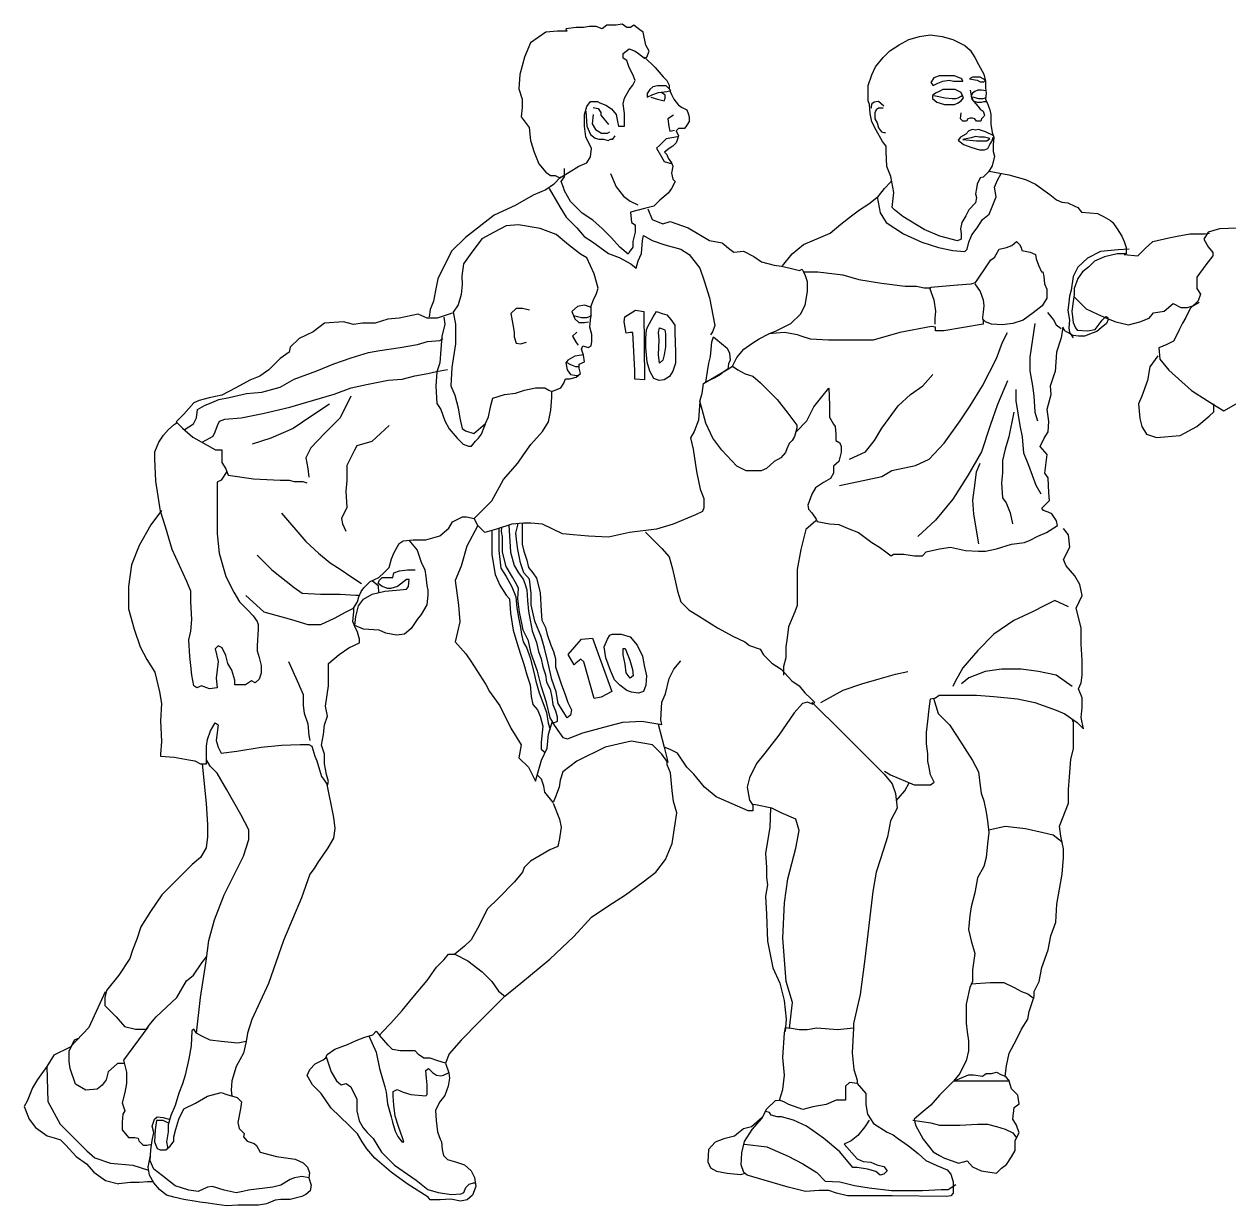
# Model space of a CAD drawing. Header units: millimetres. Extents: x 189 to 474, y 131 to 318.
# Drawn here: x 189.4 to 376.7, y 134 to 317.7 of the extents above; entities that cross this region are included whole.
import ezdxf

# ---------------------------------------------------------------- set-up
doc = ezdxf.new("R2010")
doc.units = ezdxf.units.MM

msp = doc.modelspace()

# ---------------------------------------------------------------- linework, layer by layer
for p, q in [((307.75, 161.75), (308.37, 161.67)), ((341.94, 154.23), (342.53, 153.44))]:
    msp.add_line(p, q)
for points in [[(281.82, 301.86), (282.74, 301.86), (282.74, 303.87), (282.55, 305.33), (282.74, 306.24), (283.47, 307.52), (284.02, 308.25), (284.38, 308.98), (284.02, 309.89), (283.47, 310.99), (283.1, 312.09), (282.55, 312.45), (282.55, 313.18), (283.47, 313.91), (284.38, 313.55), (284.93, 313.18), (285.84, 312.45), (286.21, 312.63), (286.58, 313.55), (286.03, 314.46), (285.66, 316.47), (285.11, 316.83), (284.2, 317.56), (283.65, 317.2), (283.1, 317.2), (282.37, 317.75), (281.46, 317.56), (280, 317.56), (279.27, 317.02), (278.35, 317.38), (277.26, 317.38), (276.34, 317.2), (275.24, 317.2), (273.6, 317.02), (273.78, 316.65), (272.32, 316.65), (270.49, 316.47), (268.12, 314.82), (267.2, 312.63), (266.47, 309.89), (266.29, 307.7), (266.84, 306.06), (266.84, 304.78), (266.66, 303.32), (267.93, 301.68), (268.12, 299.67), (268.67, 297.84), (269.4, 296.02), (270.49, 294.74), (271.22, 294.19), (271.96, 294.19), (272.69, 293.83), (274.15, 294.74), (275.61, 295.65), (276.89, 296.2), (277.44, 297.11), (277.62, 298.39), (276.71, 300.22), (276.52, 301.86), (276.52, 303.69), (276.89, 304.96), (277.44, 305.7), (278.53, 305.7), (278.9, 305.51), (279.81, 305.15), (280.73, 304.6), (281.46, 303.69), (281.64, 302.59)], [(334.5, 284.06), (331.79, 284.77), (329.32, 285.83), (326.02, 287.83), (324.72, 288.89), (324.37, 289.24), (324.6, 291.59), (324.13, 294.06), (323.54, 295.6), (323.43, 297.95), (323.43, 298.77), (322.84, 299.48), (321.89, 301.24), (321.19, 302.54), (320.95, 303.83), (320.83, 305.25), (320.6, 305.83), (320.6, 308.19), (321.19, 309.84), (321.78, 311.13), (322.96, 312.54), (324.02, 313.6), (325.43, 314.54), (326.96, 315.37), (328.61, 315.84), (330.26, 316.07), (332.14, 315.84), (333.79, 315.37), (335.68, 314.43), (336.5, 313.72), (337.21, 312.54), (337.8, 311.48), (338.62, 309.95), (338.86, 308.89), (338.86, 307.84), (338.98, 307.01), (338.86, 306.07), (339.21, 305.25), (339.57, 304.42), (339.68, 303.72), (339.68, 302.19), (339.92, 300.89), (340.16, 300.19), (340.04, 299.01), (340.04, 297.95), (340.27, 297.24), (339.92, 295.71), (339.33, 294.77), (338.51, 293.95), (338.03, 293.83), (337.56, 292.89), (337.45, 292.18), (337.33, 291.36), (337.45, 290.77), (337.33, 289.95), (336.27, 288.89), (335.8, 287.94), (335.21, 286.89), (334.97, 285.94), (335.09, 285.12), (335.09, 284.3)], [(335.21, 309.25), (334.03, 309.72), (332.26, 309.72), (331.67, 309.72), (330.85, 309.37), (330.38, 308.66), (330.73, 308.19), (331.44, 308.54), (332.26, 308.89), (333.2, 309.01), (333.91, 308.89), (334.5, 308.89), (335.33, 308.89)], [(338.86, 309.01), (338.03, 309.48), (336.86, 309.48), (336.39, 309.25), (336.97, 309.13), (337.56, 309.01), (338.03, 308.78), (338.62, 308.78)], [(335.09, 307.13), (334.15, 307.6), (333.09, 307.6), (332.26, 307.6), (331.67, 307.25), (331.08, 307.01), (330.61, 306.66), (330.61, 306.19), (331.32, 305.6), (332.5, 305.25), (333.32, 305.25), (334.03, 305.25), (334.5, 305.48), (335.09, 305.83), (335.44, 306.31)], [(335.33, 299.83), (337.45, 299.6), (338.62, 299.6), (339.09, 299.6), (339.57, 299.95), (338.74, 300.19), (337.92, 300.19), (337.33, 300.3), (336.62, 300.07), (336.15, 299.95)], [(310.7, 279.23), (312.82, 279.23), (316.71, 278.76), (319.19, 278.06), (322.72, 277.47), (326.37, 277), (328.14, 277), (329.32, 276.76), (330.38, 276.76), (330.38, 276.88), (334.5, 277.23), (336.62, 277.35), (337.33, 277.59), (337.56, 277.94), (339.09, 280.18), (339.68, 281.12), (340.27, 281.47), (340.51, 281.94), (340.98, 282.77), (342.16, 283), (342.98, 283.35), (343.69, 283.94), (344.16, 283.47), (344.4, 283), (344.51, 282.53), (345.81, 282.3), (346.63, 281.94), (346.75, 281.24), (347.11, 280.29), (347.58, 279.23), (347.81, 279.23), (347.93, 278.53), (348.05, 277.35), (348.4, 276.53), (348.4, 275.12), (347.69, 273.94), (346.28, 272.88), (344.75, 271.7), (343.1, 271.23), (341.45, 271), (339.8, 271.11), (338.86, 271.47), (338.51, 271.82), (338.51, 271.11), (332.38, 270.05), (331.08, 270.05), (331.08, 270.64), (330.49, 270.76), (325.55, 269.82), (321.42, 268.64), (319.54, 268.64), (314.47, 268.64), (311.65, 268.76), (310.23, 269.23), (309.64, 269.47), (307.64, 269.82), (306.34, 269.7), (305.17, 269.58), (306.34, 270.05), (308.58, 271.23), (310.11, 272.64), (310.82, 274.06), (311.17, 276.17), (311.17, 277.7), (310.82, 278.76), (310.59, 279.23)], [(282.79, 272.26), (284.43, 273.28), (285.75, 273.08), (285.85, 262.47), (284.32, 262.57), (284.32, 263.9), (284.02, 269.81), (283.61, 269.81), (283, 269.71), (282.69, 271.45)], [(286.36, 270.73), (287.18, 272.26), (287.69, 273.08), (288.61, 272.77), (289.32, 272.57), (289.94, 271.85), (290.55, 270.94), (290.55, 269.81), (290.65, 266.75), (290.65, 265.02), (290.24, 263.8), (289.73, 262.98), (288.92, 262.47), (288.1, 262.37), (287.28, 262.68), (286.67, 263.8), (286.26, 265.22), (286.06, 267.47), (286.06, 268.9), (286.16, 270.22)], [(288.51, 270.43), (289.02, 270.22), (289.12, 269.61), (289.12, 267.57), (288.92, 266.35), (288.71, 265.53), (288.2, 265.02), (288, 266.35), (288.1, 268.69), (288, 269.81), (288.2, 270.53)], [(296.92, 268.81), (298.69, 267.39), (299.04, 266.57), (299.16, 265.51), (298.92, 264.92), (298.8, 264.1), (298.22, 263.75), (297.51, 263.16), (296.68, 262.69), (295.86, 262.33), (295.39, 262.1), (295.62, 263.75), (295.86, 265.04), (296.1, 266.1), (296.21, 267.16), (296.33, 268.34), (296.57, 269.16)], [(298.8, 264.1), (299.51, 264.57), (300.34, 263.98), (301.51, 263.39), (302.69, 263.04), (303.87, 261.98), (306.46, 259.39), (308.11, 257.27), (309.53, 255.39), (309.53, 254.92), (309.17, 253.62), (308.82, 253.04), (308.35, 252.56), (307.99, 251.74), (307.76, 251.15), (307.05, 250.33), (305.99, 249.74), (304.81, 248.68), (303.99, 248.33), (302.93, 248.33), (301.63, 248.33), (300.22, 249.03), (297.86, 251.51), (296.45, 253.39), (295.39, 255.74), (294.8, 257.86), (294.45, 259.16), (294.8, 260.33), (295.03, 261.86)], [(273.97, 219.77), (276.05, 222.12), (277.76, 222.3), (280.74, 214), (279.12, 213.1), (278.03, 212.92), (276.41, 218.6), (275.96, 219.05), (275.15, 218.42), (274.88, 218.15)], [(280.83, 222.93), (282.19, 222.93), (283.63, 222.48), (284.71, 221.21), (285.53, 219.5), (285.8, 218.06), (286.16, 216.43), (286.07, 214.99), (285.71, 214), (284.89, 213.73), (283.81, 213.91), (283.09, 214.18), (282.01, 214.99), (281.19, 215.8), (280.56, 217.25), (279.84, 219.23), (279.57, 220.94), (280.11, 222.12), (280.47, 222.75)], [(282.82, 220.67), (283.54, 218.87), (283.99, 217.43), (284.08, 216.43), (283.63, 216.07), (283, 216.88), (282.82, 218.24), (282.55, 219.68), (282.55, 220.67)], [(333.88, 153.44), (331.72, 151.28), (330.35, 149.71), (329.17, 148.73), (327.79, 147.55), (327.99, 146.57), (329.17, 144.41), (329.95, 143.43), (330.74, 142.45), (331.72, 141.86), (332.51, 141.47), (333.69, 141.07), (334.67, 140.68), (335.45, 140.88), (336.04, 141.07), (336.83, 140.09), (338.2, 139.5), (340.56, 139.11), (341.35, 139.9), (342.13, 140.48), (342.92, 141.66), (343.51, 142.64), (343.51, 144.21), (344.1, 145.39), (343.71, 146.57), (343.12, 147.55), (343.31, 149.32), (344.1, 149.91), (343.9, 151.28), (342.92, 152.26), (342.53, 153.44)]]:
    msp.add_lwpolyline(points, close=True)
for points in [[(285.84, 312.63), (287.49, 310.99), (288.77, 309.53), (289.32, 308.98), (289.68, 308.25), (289.68, 307.65)], [(289.76, 307.37), (290.05, 306.79), (290.41, 306.06), (291.14, 305.15), (291.69, 304.78), (292.42, 304.42), (292.61, 303.87), (292.79, 303.32), (292.79, 302.59), (292.42, 302.04), (292.06, 301.5), (291.14, 301.5), (290.78, 301.13), (291.14, 300.4), (290.96, 299.85), (290.78, 299.3), (290.23, 298.76), (289.68, 298.39), (288.95, 297.84), (289.32, 297.48), (289.5, 296.93), (290.05, 296.2), (290.23, 295.65), (290.05, 294.56), (290.23, 293.64), (290.6, 293.28), (290.05, 292.18), (289.5, 291.45), (288.22, 290.36), (287.31, 289.45), (285.84, 289.08), (283.65, 288.53), (283.83, 286.89), (284.38, 286.52), (284.38, 285.43), (284.02, 283.97), (284.02, 283.05), (283.47, 282.32), (283.29, 281.96), (282.01, 283.05), (280.73, 284.52), (279.27, 285.98), (277.8, 287.25), (276.16, 288.35), (274.33, 290.18), (273.42, 291.82), (273.23, 292.37), (272.87, 293.28), (273.42, 294.01), (273.42, 295.29)], [(289.19, 308.14), (287.87, 308.14), (287.13, 308), (286.69, 307.56), (286.25, 306.97), (286.25, 306.38), (287.13, 306.82), (288.02, 307.12), (289.34, 307.26), (289.92, 307.41), (289.19, 308.14)], [(336.5, 307.48), (336.74, 306.07), (337.68, 305.01), (338.03, 304.54), (338.51, 304.19), (338.74, 303.6), (338.62, 303.36), (338.27, 303.01), (338.15, 302.66), (337.8, 302.66), (337.45, 302.66), (337.21, 303.01), (336.86, 303.13), (336.5, 303.13), (336.15, 303.01), (335.91, 302.66), (335.33, 302.66), (334.97, 303.01), (335.09, 303.95)], [(338.98, 307.36), (338.27, 307.48), (337.68, 307.48), (337.21, 307.25), (336.86, 307.01), (336.62, 306.54), (336.97, 305.83), (337.56, 305.6), (338.27, 305.6), (338.62, 305.72), (339.09, 305.72)], [(286.84, 306.38), (287.87, 306.09), (288.9, 305.8), (289.04, 306.24), (289.04, 306.68), (288.46, 307.12)], [(323.07, 305.01), (322.25, 305.72), (321.54, 305.6), (321.19, 305.36), (321.07, 305.01), (321.07, 304.66)], [(330.85, 306.66), (332.62, 306.31), (333.68, 306.19), (334.26, 306.19), (334.62, 306.31), (335.09, 306.54), (335.28, 306.68)], [(336.86, 306.42), (337.8, 306.19), (338.15, 306.19), (338.51, 306.19), (338.86, 306.31), (338.89, 306.32)], [(276.71, 304.23), (276.89, 301.86), (277.44, 300.58), (278.17, 300.04), (278.72, 299.85), (279.45, 299.85), (280.18, 299.67), (280.54, 299.85), (280.91, 299.85), (281.28, 300.4)], [(277.88, 303.72), (277.69, 302.26), (278.24, 301.35), (279.15, 300.8), (280.07, 300.8), (280.43, 300.98)], [(277.88, 304.77), (278.62, 304.62), (279.06, 304.03), (279.06, 303.59), (279.5, 303.01), (279.79, 302.71), (280.23, 302.13)], [(290.37, 303.59), (289.48, 303.01), (289.63, 301.83), (289.78, 301.1), (290.51, 301.25)], [(322.96, 304.66), (322.25, 304.66), (321.89, 304.42), (321.66, 303.95), (321.66, 303.01), (322.01, 302.42), (322.25, 301.6), (322.72, 301.01), (323.07, 300.89), (323.31, 300.89)], [(290.95, 300.22), (289.19, 299.93), (288.16, 298.9), (287.72, 298.46), (288.46, 297.14), (288.9, 296.41), (289.78, 296.11), (290.08, 296.11)], [(340.04, 300.42), (338.86, 301.01), (337.8, 301.36), (337.33, 301.24), (336.86, 301.36), (336.27, 301.13), (335.8, 300.66), (334.97, 300.19), (334.62, 299.71), (335.44, 299.01), (336.74, 298.54), (337.92, 298.18), (338.74, 298.18), (339.21, 298.42), (339.57, 299.01), (339.92, 299.6), (340.04, 300.19)], [(280.53, 294.5), (281.41, 292.45), (282.58, 290.98), (283.61, 290.24), (284.79, 289.66)], [(322.01, 290.89), (322.48, 288.42), (323.43, 286.89), (326.14, 285.12), (328.96, 283.83), (331.56, 283), (333.79, 282.53), (335.68, 282.41), (336.03, 282.77), (336.27, 283.83), (336.74, 285), (337.56, 286.06), (338.39, 287.36), (339.45, 288.18), (339.92, 289.36), (340.51, 290.89), (340.27, 292.42), (340.74, 293.48), (341.33, 294.54)], [(339.45, 294.89), (342.51, 294.3), (345.1, 293.59), (346.63, 292.89), (347.58, 292.18), (348.87, 291.24), (349.93, 290.42), (350.76, 290.06), (351.7, 289.95), (352.76, 289.47), (353.23, 289.24), (353.82, 288.53), (355.12, 288.42), (356.29, 288.3), (357.24, 287.83), (358.3, 287.24), (358.65, 286.89), (359.36, 285.94), (360.06, 284.77), (360.42, 283.94), (360.77, 283), (360.77, 282.06), (359.36, 282.06), (357.36, 281.59), (355.82, 280.88), (354.88, 279.94), (353.94, 279.23), (353.23, 278.18), (352.64, 276.65), (352.64, 275.7), (352.53, 274.64), (352.29, 273.11), (352.53, 271.35), (352.88, 270.53), (353.11, 270.17), (354.76, 270.05), (355.94, 270.29), (356.41, 270.88), (357, 271.7), (357.59, 272.29), (357.83, 272.17), (357.94, 271.82), (357.71, 271.23), (356.88, 270.53), (356.18, 269.94), (355.47, 269.7), (354.29, 269.23), (353.35, 269.23), (352.53, 269.35), (351.23, 270.05), (350.88, 270.64), (350.64, 269), (349.93, 266.76), (349.7, 263.7)], [(272.83, 293.98), (271.68, 292.83), (270.52, 292), (268.54, 291.18), (265.74, 289.53), (262.44, 288.04), (257.98, 284.58), (255.84, 282.44), (253.69, 278.15), (253.36, 276.34), (253.03, 274.69), (252.53, 273.37), (252.37, 272.22)], [(307.29, 280.18), (308.82, 282.06), (310.59, 283.47), (313.29, 284.65), (314.71, 285.24), (316.36, 286.65), (318.01, 287.94), (319.3, 288.89), (320.72, 289.83), (322.25, 291), (323.19, 292.18), (324.13, 293.24), (324.26, 293.41)], [(271.02, 292.17), (272.67, 289.36), (273.66, 287.71), (275.31, 286.07), (276.46, 284.75), (277.78, 283.92), (280.26, 282.11), (281.91, 281.45), (283.73, 280.46), (284.55, 279.8), (284.88, 280.95), (285.38, 282.11), (285.54, 284.09), (285.71, 284.91), (287.03, 284.09), (289.01, 283.43), (291.48, 282.77), (292.8, 281.94), (294.45, 279.8), (295.11, 277.82), (295.94, 275.18), (296.76, 270.9), (296.43, 269.91), (296.09, 269.47)], [(286.37, 289.03), (287.03, 287.38), (288.68, 286.72), (289.83, 287.05), (292.64, 286.07), (294.29, 285.08), (295.94, 284.09), (297.92, 283.76), (298.91, 282.93), (299.73, 282.27), (301.22, 282.44), (302.87, 281.61), (304.02, 280.79), (306, 280.29), (307.16, 280.13), (308.48, 279.8), (309.96, 279.47), (310.37, 279.67), (310.59, 279.23)], [(294.45, 259.16), (294.24, 256.19), (293.58, 254.44), (293, 253.44), (293.4, 251.69), (293.95, 248.22), (294.5, 245.48), (295.05, 244.01), (295.05, 242.55), (294.86, 242), (293.77, 241.45), (290.29, 239.99), (287.73, 239.26), (283.52, 238.71), (280.22, 237.98), (277.11, 238.16), (274.73, 238.34), (273.08, 238.53), (269.97, 239.99), (268.14, 240.17), (267.05, 240.17), (265.21, 239.99), (262.84, 239.26), (261.01, 238.71), (259.91, 239.81), (259.36, 240.9), (260.46, 242), (262.1, 243.65), (263.93, 246.94), (266.13, 249.5), (267.05, 250.78), (268.14, 252.42), (269.97, 254.43), (270.89, 255.9), (271.25, 257.73), (271.44, 259.74), (271.44, 260.65), (272.83, 261.21), (273.3, 261.92), (273.54, 262.63), (274.25, 262.63), (275.19, 262.87), (275.9, 263.46), (275.66, 264.28), (275.66, 264.87), (276.49, 265.23), (276.37, 266.29), (276.02, 267.23), (276.25, 267.71), (277.08, 267.47), (277.55, 267.71), (277.67, 268.41), (277.67, 269.48), (277.32, 270.66), (277.55, 272.78), (277.55, 273.96), (277.91, 274.91), (278.38, 275.85), (278.62, 276.68), (278.03, 278.92), (276.85, 281.4), (275.9, 281.99), (274.01, 283.41), (272.12, 285.06), (269.64, 286), (266.24, 286.56), (264.34, 286.37), (262.44, 285.42), (260.54, 284.37), (258.74, 281.91), (257.7, 280.49), (257.41, 278.59), (257.51, 277.26), (257.32, 275.74), (256.84, 274.13), (256.08, 272.99), (256.46, 271.1), (256.46, 268.06), (255.89, 264.36), (255.7, 261.52), (256.37, 260.09), (256.84, 258.1), (257.13, 256.49), (257.51, 254.88), (257.98, 254.5), (259.31, 254.12), (261.11, 255.64), (261.59, 256.68), (261.97, 258.48), (262.25, 259.62), (264.06, 260.19), (265.77, 260.38), (267.19, 260.85), (268.9, 261.23), (270.32, 261.23), (270.99, 260.85), (271.44, 260.65)], [(360.42, 281.94), (362.54, 281.71), (363.72, 282.88), (364.89, 283.94), (367.37, 284.53), (368.66, 284.77), (370.67, 285.12), (372.91, 285.12), (373.73, 285.24)], [(379.44, 286.08), (375.26, 285.91), (373.51, 285.38), (372.81, 284.34), (373.51, 283.12), (374.21, 282.24), (374.21, 281.72), (373.16, 280.33), (371.76, 278.41), (371.76, 276.66), (372.29, 275.79), (371.94, 274.74), (370.72, 273.52), (370.02, 272.13), (369.49, 271.26), (368.97, 270.21), (368.45, 269.16), (368.1, 268.47), (367.05, 267.94), (365.83, 267.42), (366, 265.67), (367.4, 263.93), (370.89, 260.79), (373.33, 259.22), (374.73, 258.35), (375.95, 257.65), (377.87, 258.7)], [(361.24, 282.77), (359.48, 282.65), (356.77, 282.41), (354.76, 281.35), (353.23, 279.94), (352.53, 278.53), (352.17, 276.41), (351.94, 275.47), (351.82, 274.53), (351.7, 273.23), (351.94, 271.7), (351.82, 270.53), (351.94, 269.82), (352.53, 269)], [(337.21, 277.35), (338.03, 276.17), (338.51, 274.88), (338.62, 273.94), (338.51, 273), (338.39, 272.17), (338.39, 271.82)], [(330.14, 276.76), (330.85, 274.88), (331.08, 273.11), (330.97, 272.06), (330.97, 271.11)], [(267.97, 273.26), (266.86, 273.56), (265.86, 273.56), (265.05, 272.76), (265.35, 271.05), (265.56, 269.84), (265.56, 269.13), (265.86, 268.13), (266.56, 268.03), (267.47, 268.33)], [(277.44, 273.76), (276.53, 274.06), (275.43, 273.86), (274.52, 273.06), (275.02, 271.95), (275.63, 271.35), (276.53, 271.35), (277.14, 271.45)], [(352.64, 275.35), (354.53, 273.47), (356.29, 272.64), (357.71, 272.06), (359.12, 271.47), (361.12, 271), (362.89, 271.47), (364.31, 272.06), (365.01, 272.88), (366.66, 273.11), (368.08, 274.29), (369.25, 273.7), (370.31, 273.7), (371.14, 273.94), (372.08, 274.53)], [(255.95, 272.8), (253.61, 272.05), (252.04, 272.05), (250.66, 272.65), (247.7, 272.05), (245.93, 271.86), (243.96, 271.27), (241.99, 271.27), (240.61, 271.07), (239.03, 271.46), (236.08, 271.27), (234.3, 269.89), (232.14, 268.9), (230.76, 267.53), (230.56, 266.74), (229.18, 265.75), (227.41, 263.98), (226.03, 263), (224.45, 262.41), (222.28, 261.23), (220.11, 260.05), (218.14, 259.65), (216.57, 259.26), (215.78, 258.86), (214.2, 257.09), (213.02, 255.91), (214.01, 254.93), (215.58, 253.55), (217.36, 252.56), (219.13, 251.58), (220.11, 251.58), (220.11, 249.61), (220.71, 248.63), (221.1, 247.64), (225.04, 247.05), (229.18, 246.85), (230.56, 246.85), (231.35, 246.66), (232.73, 246.66), (233.32, 246.46)], [(254.65, 272.21), (254.81, 271.11), (254.33, 269.21), (254.17, 267.15), (254.01, 265.09), (253.54, 263.67), (253.38, 261.46), (253.54, 258.77), (254.17, 257.82), (254.81, 256.08), (255.44, 254.81), (256.71, 253.39), (257.66, 252.44), (258.45, 252.12), (258.92, 252.12), (259.56, 252.91), (260.03, 253.39), (260.51, 254.02), (260.82, 254.81), (261.09, 255.62)], [(274.79, 272.46), (276.03, 272.15), (276.94, 272.15), (277.64, 272.45)], [(348.5, 272.93), (349.47, 271.77), (349.86, 270.99), (350.63, 270.41)], [(275.32, 269.84), (274.62, 269.23), (275.22, 268.23), (275.53, 267.83)], [(316.17, 246.04), (319.85, 246.82), (322.75, 247.4), (324.3, 248.36), (327.98, 249.14), (330.11, 250.1), (332.43, 252.62), (334.95, 256.1), (336.5, 258.42), (338.43, 261.52), (340.56, 265.77), (341.53, 268.29), (342.3, 269.83)], [(346.56, 271.19), (345.79, 265.97), (345.79, 263.84), (346.18, 261.52), (346.37, 259.97), (346.56, 257.45), (346.95, 256.1)], [(214.27, 254.7), (215.7, 255.6), (216.17, 256.55), (216.33, 257.82), (217.44, 258.45), (218.55, 258.93), (219.66, 259.4), (221.24, 259.72), (223.93, 260.35), (226.31, 260.51), (229.16, 261.3), (231.37, 262.56), (234.86, 263.83), (237.55, 264.94), (240.24, 265.89), (242.93, 266.68), (244.67, 266.99), (247.84, 267.47), (250.53, 267.94), (252.11, 268.42), (254.01, 268.57), (254.49, 268.89)], [(299.51, 264.57), (300.19, 265.93), (301.29, 267.21), (302.51, 268.12), (303.67, 268.8), (305.17, 269.58), (305.17, 269.58)], [(276.33, 266.32), (275.02, 266.12), (273.91, 265.51), (273.61, 265.11), (273.81, 264), (274.32, 263.3), (275.02, 263.2), (275.43, 263.1)], [(365.65, 266.2), (364.43, 264.45), (364.08, 262.36), (363.21, 259.92), (362.69, 258.7), (362.86, 256.43), (363.21, 255.21), (363.91, 253.99), (365.48, 253.47), (369.15, 253.81), (371.76, 255.21), (373.68, 256.78), (374.38, 257.48), (374.38, 258.7)], [(273.68, 265.2), (274.32, 264.81), (275.12, 264.51), (275.66, 264.51)], [(217.03, 252.74), (218.74, 253.68), (219.08, 254.35), (219.42, 255.36), (219.75, 256.03), (220.59, 256.36), (223.11, 256.53), (226.47, 257.2), (230.67, 258.21), (234.2, 259.22), (237.56, 260.22), (240.24, 261.23), (242.6, 261.73), (245.96, 262.4), (248.14, 262.57), (250.15, 263.08), (252.17, 263.41), (253.51, 263.75), (255.19, 264.08)], [(309.35, 254.27), (311.11, 256.07), (312.2, 258.25), (313.41, 259.83), (314.5, 261.16), (314.63, 258.49), (314.63, 256.67), (315.23, 255.58), (315.48, 255.22), (315.6, 254.01), (315.6, 253.04), (316.2, 252.67), (316.45, 252.07), (316.45, 251.22), (316.08, 249.76), (315.23, 249.04), (315.23, 247.94), (314.75, 247.1), (313.66, 246.49), (312.44, 245.64), (311.84, 244.67), (311.23, 242.97), (311.35, 242.37), (311.84, 241.76), (312.56, 240.79), (312.68, 240.43), (314.63, 240.06), (316.08, 239.94), (317.54, 239.34), (319.12, 238.73), (321.18, 237.16), (322.39, 236.43), (323.36, 235.7), (324.21, 235.09), (324.58, 235.34), (326.15, 235.34), (327.85, 235.09), (329.07, 235.09), (329.67, 235.7), (331.74, 236.19), (333.43, 236.43), (335.74, 235.94), (337.8, 235.82), (338.89, 235.82), (340.59, 236.19), (342.9, 236.91), (344.96, 237.16), (345.81, 237.52), (347.02, 238.13), (348.36, 238.73), (350.06, 239.82), (349.94, 240.55), (349.21, 241.64), (348.6, 241.88), (347.87, 242.13), (347.63, 242.49), (348.84, 243.7), (348.72, 244.91), (348.6, 247.22), (348.12, 247.94), (348.48, 250.85), (347.39, 252.07), (348, 253.4), (348.6, 254.37), (348.72, 255.95), (348.48, 257.89), (349.09, 260.19), (348.97, 261.52), (349.7, 263.7), (349.7, 263.7)], [(317.72, 250.1), (320.23, 251.27), (321.59, 253.01), (322.75, 254.94), (323.91, 256.49), (325.27, 258.42), (327.2, 260.16), (329.14, 261.52), (330.69, 263.26)], [(342.3, 262.29), (340.76, 258.62), (339.59, 255.33), (338.24, 251.27), (336.11, 247.59), (333.79, 243.91), (331.08, 240.63), (328.37, 238.11)], [(347.53, 244.69), (346.76, 246.04), (345.6, 249.14), (344.82, 251.07), (344.63, 253.59), (344.24, 255.33), (343.66, 259.2), (343.66, 260.94)], [(236.83, 258.68), (234.1, 256.86), (231.22, 254.89), (227.73, 253.38), (224.85, 252.47)], [(240.17, 259.89), (238.5, 256.56), (236.07, 254.13), (233.95, 251.86), (233.19, 250.34), (233.49, 248.68), (233.65, 247.31)], [(343.27, 257.45), (342.5, 253.59), (341.92, 251.65), (341.53, 249.91), (341.53, 247.98), (341.34, 246.43), (341.53, 244.11), (342.11, 243.33), (342.69, 241.79), (343.08, 240.05)], [(220.88, 248.19), (219.99, 246.86), (219.39, 246.56), (219.39, 238.52), (219.69, 235.49), (220.75, 231.86), (221.97, 229.43), (222.88, 227.92), (224.09, 226.7), (225, 225.79), (225.61, 224.89), (225.76, 224.43), (225.76, 223.67), (225.61, 221.1), (225.61, 220.34), (225.91, 219.28), (226.21, 218.07), (226.21, 216.85), (225.91, 215.94), (225.3, 215.34), (224.7, 215.64), (223.79, 215.04), (222.12, 215.04), (222.12, 215.79), (221.66, 217.31), (221.06, 218.37), (220.75, 219.58), (220.15, 220.79), (219.54, 221.1), (219.08, 220.64), (219.54, 218.67), (219.24, 216.1), (219.39, 214.58), (218.17, 214.43), (216.96, 214.88), (216.2, 214.58), (215.75, 214.88), (215.44, 216.55), (215.29, 218.07), (215.14, 219.43), (214.99, 222.01), (215.29, 223.37), (215.44, 225.19), (215.29, 227.92), (215.29, 229.58), (214.69, 231.1), (212.41, 236.1), (211.35, 239.59), (210.59, 242.01), (209.83, 246.71), (209.68, 250.19), (209.68, 251.25), (210.29, 252.77), (211.05, 253.83), (211.8, 254.74), (212.71, 255.5), (213.17, 255.8)], [(246.12, 255.36), (243.44, 252.84), (241.08, 252.17), (240.75, 251.5), (239.57, 249.15), (239.57, 246.8), (239.4, 245.12), (239.57, 242.6), (238.73, 240.92), (238.9, 240.08), (239.4, 238.91)], [(337.85, 236.95), (337.08, 241.59), (336.88, 243.72), (337.27, 246.43), (337.46, 248.17), (338.05, 249.52)], [(210.74, 242.16), (209.07, 239.89), (207.25, 236.71), (206.04, 233.68), (205.59, 230.34), (205.59, 226.86), (206.5, 223.67), (207.41, 220.95), (208.47, 218.98), (209.68, 217.01), (210.44, 213.97), (210.74, 212.16), (210.59, 209.43), (210.74, 206.25), (210.59, 204.28), (210.59, 203.97), (212.71, 203.82), (214.99, 203.37), (215.9, 203.22), (216.81, 202.76), (217.72, 202.76), (217.72, 203.37), (217.72, 205.49), (217.87, 206.55), (218.33, 207.91), (219.08, 209.13), (219.54, 208.82), (219.24, 206.4), (219.54, 205.34), (219.99, 204.43), (222.42, 204.73), (226.21, 205.34), (229.4, 205.64), (232.28, 205.79), (233.19, 205.79), (233.65, 205.79), (234.1, 205.49), (234.56, 203.97), (234.86, 203.22), (235.31, 201.85), (235.62, 200.79), (236.07, 200.18), (236.53, 199.43), (236.68, 200.03), (236.38, 201.09), (236.07, 202.76), (236.07, 204.28), (235.62, 205.64), (235.92, 207.31), (236.07, 208.82), (236.53, 210.19), (236.23, 211.7), (236.68, 214.88), (236.68, 217.01), (236.68, 218.37), (238.35, 219.73), (239.87, 220.79), (241.53, 221.55), (241.53, 222.16), (241.23, 223.22), (240.78, 224.13), (240.47, 224.89), (240.62, 226.4), (240.62, 227)], [(229.4, 241.71), (233.19, 237.31), (235.16, 235.49), (236.98, 233.98), (238.65, 232.92), (240.17, 231.86), (241.84, 230.8)], [(223.86, 228.94), (226.62, 226.38), (230.95, 225.2), (233.51, 224.41), (235.49, 224.41), (237.65, 225.39), (239.43, 226.38), (240.61, 226.97), (241.2, 227.95), (241.4, 228.74), (241.79, 229.53), (242.19, 230.12), (243.17, 231.1), (244.55, 231.7), (245.34, 232.48), (246.13, 233.27), (246.52, 234.65), (246.91, 235.63), (247.7, 237.01), (248.29, 237.4), (249.87, 237.6), (251.84, 237.6), (254.01, 238.19), (255.39, 239.37), (255.98, 240.36), (257.56, 241.15), (258.15, 241.15), (259.36, 240.9)], [(264.73, 239.84), (265.01, 235.67), (265.57, 233.58), (266.27, 232.46), (266.97, 231.49), (267.24, 230.79), (267.52, 229.82), (267.66, 228.14), (267.8, 226.47), (268.08, 225.08), (268.36, 223.41), (269.06, 221.6), (269.34, 220.2), (269.75, 219.09), (270.03, 217.84), (270.45, 216.58), (270.59, 215.47), (271.15, 214.35), (271.43, 213.1), (271.57, 211.99), (271.98, 211.01), (272.26, 210.04), (272.26, 209.34), (271.71, 209.06), (271.15, 209.9), (270.59, 212.27), (269.75, 214.91), (269.2, 217.14), (268.22, 219.93), (267.8, 221.88), (266.97, 223.55), (266.83, 224.38), (266.41, 226.33), (266.13, 228.42), (266.27, 230.09), (265.71, 231.07), (265.29, 231.77), (264.32, 233.44), (263.76, 235.67), (263.76, 238.03), (263.62, 238.87), (263.68, 239.52)], [(266.83, 240.15), (266.83, 236.92), (267.1, 235.8), (267.52, 234.41), (267.8, 233.3), (268.5, 232.46), (269.06, 231.63), (269.61, 229.4), (269.75, 226.47), (269.89, 225.08), (270.45, 223.97), (270.73, 222.85), (271.29, 221.18), (271.71, 220.2), (271.98, 219.09), (271.98, 217.84), (272.54, 216.3), (272.96, 215.05), (273.52, 213.52), (273.94, 212.27), (274.49, 211.15), (274.35, 210.32), (273.8, 209.9), (272.4, 212.13), (272.12, 213.94), (271.43, 215.89), (270.87, 218.39), (270.31, 220.76), (269.75, 222.57), (268.78, 224.94), (268.22, 227.45), (268.22, 229.26), (267.94, 231.49), (267.1, 232.46), (266.55, 233.99), (266.13, 236.08), (265.99, 237.2), (265.85, 238.59), (266.13, 239.84), (266.13, 240.08)], [(312.49, 240.51), (310.94, 239.16), (310.17, 236.06), (309.59, 232.97), (309.59, 230.84), (309.59, 228.71), (309.59, 227.36), (309.2, 226.39), (308.81, 225.42), (308.23, 224.07), (308.04, 222.33), (307.84, 220.97), (307.84, 219.23), (307.46, 217.88), (307.46, 216.53)], [(259.91, 239.81), (258.23, 236.58), (257.31, 233.46), (256.39, 231.26), (256.94, 227.4), (257.12, 224.83), (256.39, 221.71), (258.04, 219.87), (258.96, 218.58), (260.25, 216.56), (261.17, 215.1), (261.72, 213.99), (262.82, 212.52), (263.37, 211.79), (265.03, 208.3), (266.68, 205.73), (266.31, 203.71), (267.78, 202.24), (268.89, 200.04), (269.81, 203.34), (270.73, 205.18), (270.91, 207.38), (271.46, 209.22), (272.38, 207.93), (273.12, 206.83), (273.85, 206.65), (276.24, 207.57), (280.28, 208.67), (282.49, 209.22), (285.43, 209.4), (288.56, 208.85), (288.37, 209.59), (288.56, 212.34), (289.11, 213.63), (289.66, 216.01), (290.39, 217.48), (291.5, 218.77)], [(262.09, 239.03), (262.09, 235.25), (262.64, 232.18), (263.34, 230.51), (264.32, 228.98), (264.87, 228.42), (265.01, 226.19), (265.43, 223.55), (265.99, 221.6), (266.55, 219.79), (267.1, 218.25), (267.52, 216.58), (268.08, 215.05), (268.22, 213.24), (268.5, 211.99), (269.2, 211.15), (269.61, 210.18), (270.03, 208.64), (269.75, 206.14), (269.75, 205.02), (270.39, 204.51)], [(263.2, 239.37), (263.2, 235.94), (263.48, 233.16), (264.32, 231.9), (265.15, 230.37), (265.57, 229.4), (265.85, 228.7), (265.99, 227.03), (266.27, 225.5), (266.55, 223.97), (266.69, 222.85), (266.97, 221.74), (267.52, 220.76), (268.08, 219.23), (268.64, 217), (268.92, 215.61), (269.47, 213.8), (270.03, 212.27), (270.59, 210.73), (270.87, 209.06), (271.15, 208.09)], [(285.98, 238.79), (288.56, 236.21), (289.66, 234.93), (290.21, 233.09), (290.58, 231.44), (290.95, 229.6), (291.5, 227.95), (292.78, 226.67), (294.25, 225.75), (297.2, 223.91), (299.59, 222.62), (301.42, 221.71), (302.16, 221.16), (303.81, 220.6), (304.36, 219.69), (305.65, 218.4), (307.12, 217.48), (308.78, 215.65), (309.88, 214.91), (310.8, 213.81), (311.72, 212.89), (312.27, 212.34), (312.09, 211.97), (311.17, 212.34), (310.43, 212.16), (309.14, 210.69), (306.75, 207.2), (304.55, 204.44), (303.26, 202.79), (302.16, 200.59), (301.79, 199.12), (302.16, 197.1), (302.71, 196.36), (302.71, 195.44), (301.98, 195.44), (297.01, 197.65), (295.17, 199.12), (293.52, 201.14), (292.42, 202.24), (291.68, 203.34), (290.95, 204.44), (289.84, 204.99), (288.92, 205.36)], [(323.14, 201.63), (324.11, 201.05), (327.78, 199.5), (329.53, 199.5), (330.3, 199.5), (330.88, 199.89), (330.3, 201.05), (330.11, 202.21), (329.91, 203.18), (329.91, 204.34), (329.72, 205.89), (329.72, 207.63), (329.91, 209.37), (330.11, 211.3), (330.3, 212.85), (331.08, 213.04), (331.66, 213.43), (335.34, 213.43), (337.46, 213.43), (340.18, 213.24), (343.85, 212.85), (346.56, 212.27), (349.86, 211.11), (351.21, 210.53), (353.15, 209.18), (354.11, 208.21), (353.73, 209.95), (353.92, 211.5), (353.92, 213.04), (353.34, 214.4), (353.73, 215.37), (353.92, 216.53), (353.92, 218.85), (353.73, 221.36), (353.73, 223.88), (352.95, 226.97), (353.92, 228.91), (353.53, 230.65), (352.76, 232), (351.4, 233.55), (351.02, 234.51), (351.99, 236.45), (351.79, 238.38), (351.02, 239.35)], [(249.2, 237.52), (250.48, 235.95), (251.09, 234.13), (251.7, 232.92), (251.85, 231.86), (252, 230.49), (252.15, 229.74), (252.15, 228.98), (252, 227.46), (251.09, 225.95), (250.48, 225.19), (249.57, 223.82), (248.51, 222.92), (247.3, 222.76), (245.63, 223.07), (244.57, 223.52), (242.14, 223.67), (240.78, 224.28), (240.93, 225.64), (241.38, 227.31), (242.14, 228.37), (243.51, 229.13), (245.48, 229.58), (247.3, 229.74), (248.81, 229.89), (249.12, 230.34), (249.27, 231.4), (248.81, 231.4), (247.45, 230.34), (246.39, 230.04), (245.93, 230.04), (245.02, 230.34), (244.42, 230.8), (244.57, 231.25), (245.02, 231.71), (246.69, 231.71), (246.84, 232.46), (247.75, 232.77), (248.97, 232.92), (249.88, 232.92), (250.18, 232.92)], [(225.61, 235.19), (227.88, 232.92), (231.37, 230.19), (232.58, 229.28), (235.47, 229.13), (238.5, 229.13), (240.93, 228.98), (241.38, 228.98)], [(243.48, 231.24), (244.4, 230.46), (244.5, 229.36)], [(351.79, 227.16), (349.66, 228.13), (348.11, 227.36), (346.18, 226.39), (343.27, 225.04), (340.18, 222.91), (337.66, 220.39), (335.34, 217.69), (334.17, 215.56), (333.79, 214.79)], [(230.46, 218.67), (231.83, 215.64), (232.74, 213.52), (232.74, 211.85), (232.89, 210.64), (233.49, 208.97), (233.65, 207.16), (233.8, 206.4)], [(352.37, 214.79), (349.86, 216.53), (347.14, 217.11), (344.43, 217.49), (341.34, 217.49), (338.82, 217.11), (336.3, 216.14), (335.14, 215.17)], [(313.26, 212.27), (316.75, 214.2), (319.65, 215.17), (322.36, 215.95), (324.88, 216.72), (326.82, 217.11)], [(311.87, 212.37), (316.62, 207.63), (321.12, 203.13), (323.12, 201.13), (324.37, 199.63), (324.87, 198.13), (325.12, 195.89), (324.12, 193.89), (323.62, 191.39), (322.62, 188.14), (321.87, 185.9), (321.37, 182.9), (320.12, 172.41), (319.37, 166.91), (318.37, 162.42), (318.37, 161.67), (315.87, 161.42), (312.62, 161.67), (311.12, 161.42), (309.87, 161.42), (308.37, 161.67), (308.87, 165.66), (307.87, 168.91), (307.37, 175.65), (307.62, 181.15), (308.12, 184.9), (309.37, 189.64), (309.87, 192.39), (309.37, 194.14), (307.12, 195.14), (305.62, 195.89), (303.12, 196.39), (302.64, 196.45)], [(330.78, 212.97), (331.52, 210.57), (333.29, 208.8), (334.47, 207.03), (336.83, 203.3), (337.81, 201.54), (338.01, 199.77), (338.2, 198.2), (338.6, 197.02), (338.99, 195.25), (339.19, 193.88), (339.38, 192.11), (339.19, 190.35), (338.99, 188.19), (338.6, 186.81), (337.62, 185.05), (337.22, 182.69), (336.63, 180.53), (336.44, 179.16), (336.24, 177), (336.63, 175.23), (337.22, 173.27), (336.83, 170.72), (336.83, 168.95), (336.44, 167.97), (335.85, 165.41), (335.85, 162.47), (336.04, 161.1), (336.24, 159.72), (336.24, 158.15), (335.85, 156.58), (335.26, 155.4), (334.86, 154.62), (333.88, 153.44), (336.24, 154.42), (337.03, 154.42), (338.4, 154.23), (338.99, 154.62), (339.78, 154.62), (340.56, 154.81), (341.35, 154.42), (341.94, 154.23), (342.13, 155.8), (342.53, 157.76), (343.71, 159.92), (344.49, 161.49), (345.47, 163.06), (345.67, 164.24), (346.46, 166.59), (346.46, 167.38), (347.24, 168.95), (347.64, 171.11), (348.62, 173.86), (349.01, 176.02), (349.8, 178.17), (349.99, 180.92), (350.39, 183.28), (350.78, 185.63), (350.98, 188.19), (350.98, 189.56), (350.58, 191.52), (350.39, 193.09), (351.76, 196.63), (351.76, 198.79), (351.96, 200.75), (352.16, 203.5), (352.55, 205.07), (352.55, 207.03), (352.55, 209.19), (352.37, 209.72)], [(287.99, 208.95), (288.92, 205.36), (289.29, 203.71), (289.48, 202.97), (288.56, 204.26), (287.09, 205.73), (283.78, 206.28), (279.73, 205.36), (275.32, 203.16), (273.12, 201.51), (272.75, 200.22), (272.56, 199.12), (272.01, 197.65), (271.65, 196.73), (270.36, 198.38), (270.17, 199.3), (269.81, 200.4), (269.17, 201.04)], [(217.04, 202.76), (217.66, 196.58), (217.87, 193.35), (217.87, 191.42), (217.66, 189.7), (216.79, 188.19), (215.5, 187.11), (212.92, 184.53), (210.77, 182.38), (209.04, 179.8), (207.54, 177.43), (206.89, 175.5), (206.24, 173.78), (205.81, 172.49), (204.09, 169.9), (202.15, 167.54), (201.94, 166.46), (201.94, 165.17), (203.66, 163.45), (204.95, 161.94), (206.67, 161.51), (208.4, 161.51), (208.83, 162.16), (209.9, 163.45), (213.13, 166.46), (214.64, 169.04), (215.72, 169.9), (217.01, 171.84), (217.75, 172.74)], [(236.39, 199.81), (237.47, 194.43), (237.68, 192.71), (237.47, 191.2), (236.61, 189.7), (235.74, 188.41), (235.1, 187.54), (234.45, 186.47), (233.81, 185.61), (232.51, 181.95), (229.71, 175.28), (227.35, 168.61), (224.76, 163.02), (224.12, 160.87), (223.9, 159.58), (222.61, 159.36), (220.02, 159.58), (218.3, 159.79), (217.01, 160.44), (216.15, 160.87), (216.79, 166.46), (217.66, 172.06), (218.09, 175.28), (218.95, 178.51), (220.46, 182.38), (221.96, 185.39), (223.47, 188.41), (224.33, 190.99), (224.33, 192.49), (223.04, 194.86), (220.89, 198.73), (219.38, 201.31), (218.3, 202.39), (217.72, 203.36)], [(271.62, 196.64), (272.62, 194.14), (272.87, 192.89), (272.62, 191.14), (272.37, 189.89), (271.12, 189.39), (268.12, 187.64), (267.12, 186.64), (266.87, 185.9), (265.62, 184.4), (263.12, 181.9), (261.37, 180.15), (260.12, 177.65), (258.87, 175.4), (257.87, 174.41), (256.37, 173.16), (258.37, 172.16), (260.62, 170.41), (262.12, 168.91), (263.12, 167.41), (264.12, 166.66), (266.62, 168.66), (271.12, 172.41), (274.87, 175.9), (277.62, 178.9), (280.12, 180.65), (282.87, 182.4), (285.62, 184.4), (287.62, 185.9), (289.12, 187.89), (290.12, 190.39), (290.87, 195.14), (290.37, 196.89), (290.12, 198.63), (289.87, 201.38), (289.37, 202.63), (289.37, 203.38)], [(325, 197.01), (326.35, 198.55), (327.01, 199.83)], [(305.45, 195.92), (305.31, 192.88), (304.67, 188.89), (304.83, 186.66), (304.83, 185.07), (304.99, 183.95), (304.67, 182.2), (304.83, 179.33), (304.99, 175.19), (305.79, 171.05), (306.9, 168.66), (307.54, 165.95), (307.86, 163.08), (307.7, 161.17)], [(339.38, 192.5), (341.94, 193.09), (345.08, 192.7), (347.83, 192.11), (349.4, 191.72), (350.39, 190.93), (350.78, 190.54)], [(264.12, 166.66), (260.12, 162.65), (257.35, 159.78), (255.48, 157.68), (254.92, 156.25), (253.71, 156.58), (252.49, 157.02), (251.5, 157.02), (250.72, 157.57), (250.17, 158.13), (248.84, 158.13), (247.85, 158.13), (246.63, 158.35), (245.97, 159.01), (245.31, 159.78), (244.64, 160.56), (245.09, 161.11), (246.41, 162.43), (248.18, 164.42), (250.06, 166.74), (252.05, 169.06), (253.49, 171.16), (254.7, 172.37), (255.37, 173.15), (256.37, 173.16)], [(336.63, 168.56), (339.58, 168.75), (341.74, 168.75), (343.31, 167.97), (344.49, 167.38), (345.47, 166.99), (346.26, 166.4), (346.36, 166.3)], [(201.98, 167.34), (199.42, 161.76), (196.55, 158.73), (193.99, 157.45), (192.87, 155.7), (193.03, 150.27), (194.95, 146.76), (198.78, 142.93), (199.1, 142.61), (200.38, 141.49), (202.78, 140.7), (206.29, 140.38), (208.69, 139.58), (208.71, 139.59)], [(208.61, 161.84), (204.81, 156.71), (205.3, 154.82), (205.3, 153.05), (205.01, 151.67), (204.61, 150.09), (205.01, 148.81), (204.71, 148.32), (204.61, 147.04), (204.61, 145.86), (205.6, 144.67), (206.59, 144.67), (207.08, 144.58), (207.18, 144.18), (207.87, 143.49), (208.46, 143.49), (208.95, 143.59), (209.2, 143.55)], [(216.15, 160.87), (215.77, 161.49), (215.44, 161.27), (215.33, 158.93), (214.99, 156.92), (214.43, 154.35), (213.99, 153.01), (213.43, 151.56), (212.87, 149.67), (212.2, 148.1), (211.75, 146.65), (211.75, 145.54), (211.53, 143.98), (211.64, 143.19), (211.72, 143)], [(254.92, 156.25), (255.4, 154.71), (255.5, 153.88), (255.29, 152.65), (254.78, 151.21), (253.96, 150.19), (253.34, 148.85), (253.44, 147.31), (253.65, 145.56), (254.06, 144.43), (254.27, 144.02), (254.37, 142.79), (254.57, 141.87), (255.19, 141.25), (256.63, 140.84), (257.86, 140.43), (258.89, 139.5), (259.41, 138.48), (259.61, 137.04), (259.1, 135.7), (258.28, 134.99), (257.25, 134.78), (255.71, 135.09), (254.06, 134.99), (252.52, 134.99), (252.21, 135.4), (248.92, 137.45), (246.45, 139.3), (243.88, 141.46), (242.65, 142.89), (241.93, 144.02), (241.21, 145.26), (240.59, 145.87), (239.87, 146.59), (237.1, 149.26), (235.55, 151.52), (234.22, 152.86), (233.4, 154.3), (233.81, 155.22), (234.63, 156.14), (235.86, 156.76), (236.27, 157.07), (236.48, 157.58), (237.71, 158.4), (239.67, 159.12), (241, 159.74), (242.34, 160.25), (243.57, 160.66), (244.09, 161.18), (244.64, 160.56)], [(318.37, 161.67), (318.13, 157.86), (318.38, 155.27), (318.9, 153.59), (318.9, 153.07), (317.74, 153.2), (317.09, 152.68), (317.09, 151.52), (317.09, 150.48), (315.66, 150.48), (314.11, 149.83), (312.03, 149.44), (310.47, 149.05), (308.27, 149.83), (307.49, 150.22), (306.84, 150.48), (307.36, 152.16), (307.62, 154.37), (307.36, 157.09), (307.62, 160.97), (307.75, 161.75), (307.75, 161.75)], [(204.95, 156.17), (203.89, 156.17), (202.46, 154.9), (202.14, 153.62), (201.5, 152.82), (200.7, 152.19), (198.94, 152.03), (197.35, 152.98), (196.55, 155.38), (196.39, 156.49), (196.39, 158.09), (197.19, 159.84), (197.98, 160.16)], [(223.9, 159.58), (223.48, 157.81), (222.36, 155.69), (221.69, 153.46), (221.58, 152.01), (221.69, 151.12)], [(242.96, 160.46), (244.09, 157.94), (244.62, 155.4), (245.47, 152.54), (245.68, 151.7), (245.89, 149.9), (246.42, 147.89), (246.64, 147.04), (247.06, 145.67), (247.48, 144.82), (248.12, 143.98), (248.44, 143.98), (248.22, 144.61), (247.59, 146.41), (247.06, 148), (246.85, 149.69), (246.74, 151.17), (246.74, 151.8), (247.38, 152.12), (248.33, 151.7), (249.49, 151.38), (251.82, 151.17), (252.04, 151.38), (252.04, 152.86), (251.93, 153.92), (251.82, 155.08), (252.25, 155.4), (252.88, 154.77), (253.52, 154.34), (254.15, 154.24), (254.58, 154.34), (255.38, 154.75)], [(192.87, 155.7), (191.47, 153.7), (190.66, 152.4), (189.85, 150.3), (189.36, 149.49), (190.17, 147.54), (191.14, 146.25), (192.93, 144.95), (194.06, 144.63), (195.03, 144.31), (195.84, 143.5), (197.46, 141.71), (199.09, 140.58), (200.22, 139.28), (202, 137.99), (204.03, 137.48)], [(236.33, 157.2), (237.11, 154.87), (237.95, 153.5), (238.69, 152.86), (239.44, 153.07), (240.18, 152.54), (241.13, 150.64), (241.13, 148.84), (241.45, 147.26), (242.08, 146.2), (242.72, 145.46), (243.67, 144.5), (244.94, 142.39), (246.95, 140.38), (250.34, 138.05), (252.14, 136.57), (253.73, 136.15), (255.85, 135.83), (257.33, 135.94), (257.75, 136.15), (258.07, 136.89), (258.6, 137.42), (259.24, 137.63), (259.52, 137.65)], [(318.9, 153.07), (320.24, 151.51), (320.24, 149.78), (320.5, 148.31), (321.44, 146.84), (323.57, 145.51), (324.51, 145.11), (325.18, 144.57), (326.91, 143.37), (328.38, 142.17), (329.58, 141.1), (331.32, 140.3), (332.92, 139.63), (333.46, 138.97), (333.86, 137.77), (333.86, 136.03), (333.46, 135.63), (332.79, 135.5), (324.38, 135.63), (317.43, 135.63), (315.69, 136.03), (314.49, 136.43), (313.02, 136.43), (310.89, 136.3), (308.21, 136.97), (304.47, 138.03), (301.8, 138.83), (301.27, 139.23), (300.87, 140.43), (301, 142.3), (301.4, 144.04), (302.6, 145.91), (304.07, 147.64), (304.88, 149.11), (306.21, 150.44), (306.84, 150.48)], [(211.83, 146.9), (210.97, 147.32), (209.97, 147.32), (209.74, 145.87), (209.63, 143.98), (210.08, 142.97), (210.52, 142.75), (211.42, 142.75), (212.09, 143.31), (212.65, 144.09), (212.65, 144.76), (212.98, 145.98), (213.43, 147.55), (214.21, 149.11), (216, 150), (217.9, 151.12), (220.02, 151.68), (220.91, 151.34), (222.47, 150.89), (223.15, 150.22), (223.03, 149.11), (222.59, 146.99), (222.81, 146.1), (223.59, 145.31), (223.48, 144.76), (224.04, 144.09), (225.16, 143.75), (225.49, 143.42), (226.05, 142.41), (228.62, 141.74), (230.07, 141.52), (231.52, 141.3), (232.75, 140.74), (233.42, 140.07), (233.76, 139.18), (233.64, 138.4), (232.53, 138.62), (231.41, 138.4), (230.74, 138.17), (229.29, 137.28), (228.06, 136.95), (224.26, 136.5), (223.37, 136.28), (222.36, 136.05), (220.46, 136.5), (218.68, 137.06), (217.9, 136.95), (216.44, 136.28), (214.99, 136.5), (212.87, 137.17), (211.86, 137.95), (210.86, 138.73), (209.52, 139.74), (208.96, 141.07), (209.07, 142.75), (209.3, 144.2), (209.52, 145.43), (209.3, 146.43), (209.63, 147.55), (210.08, 147.88), (210.97, 147.77), (211.86, 147.55), (212.02, 147.51)], [(320.77, 147.37), (320.1, 146.31), (319.03, 144.97), (317.96, 144.17), (316.9, 143.64), (318.9, 141.37), (319.83, 140.97), (321.04, 140.84), (321.97, 140.43), (323.04, 140.17), (323.57, 139.5), (323.04, 138.97), (322.51, 138.83), (321.84, 139.37), (320.5, 139.77), (318.9, 140.03), (318.23, 140.03), (316.23, 142.44), (313.69, 144.57), (311.02, 146.44), (309.02, 147.37), (307.15, 147.91), (306.48, 147.91), (305.54, 148.17), (305.28, 148.57), (304.67, 148.73)], [(304.14, 147.77), (302.5, 146.33), (301.26, 146.02), (300.44, 145.4), (299.82, 144.89), (298.17, 144.48), (296.83, 143.96), (295.8, 142.83), (295.7, 140.88), (296.11, 139.95), (297.04, 139.44), (298.69, 139.13), (300.75, 138.92), (301.57, 139.13)], [(327.59, 147.35), (330.35, 146.96), (331.72, 146.57), (334.86, 146.57), (337.62, 146.77), (339.19, 146.77), (340.56, 146.37), (341.94, 145.98), (343.12, 145.39), (343.71, 144.61)], [(301.4, 143.64), (304.88, 143.24), (308.21, 141.77), (310.49, 140.57), (312.62, 139.23), (313.96, 137.9), (316.23, 137.77), (318.5, 137.23), (320.77, 136.83), (324.24, 136.43), (329.05, 136.43), (331.99, 136.57), (333.06, 136.57), (334.26, 137.37)], [(233.64, 138.4), (233.98, 137.28), (233.87, 136.39), (233.2, 135.83), (232.53, 135.49), (230.74, 135.05), (229.29, 135.05), (228.39, 134.94), (227.05, 134.38), (225.83, 134.16), (223.7, 134.16), (222.59, 134.16), (220.91, 134.04), (219.35, 134.27), (218.01, 134.49), (216.67, 134.6), (216.11, 134.71), (214.21, 135.05), (212.65, 135.38), (211.53, 135.72), (210.41, 136.61), (209.52, 137.62), (208.85, 138.84), (208.63, 140.07), (209.01, 141.88)], [(209.43, 137.78), (208.56, 137.78), (207.28, 137.68), (205.89, 137.68), (204.02, 137.48)]]:
    msp.add_lwpolyline(points)

doc.saveas('drawing.dxf')
